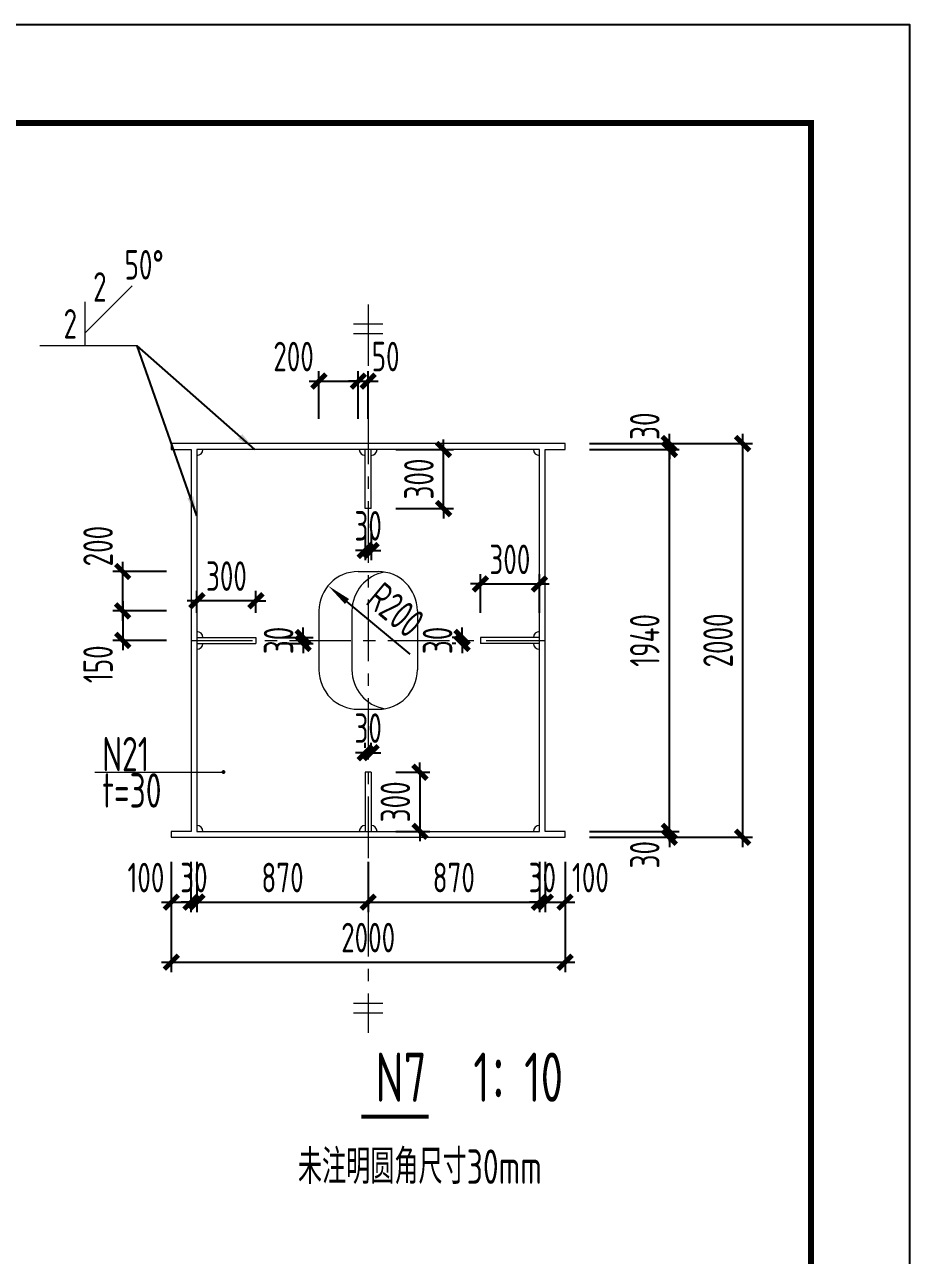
# Model space of a CAD drawing. Extents: x -2876908 to 633791, y -1383861 to 872234.
# Drawn here: x -136454 to -91507, y -1269942 to -1207416 of the extents above; entities that cross this region are included whole.
import ezdxf
from ezdxf.enums import TextEntityAlignment as Align

# ---------------------------------------------------------------- set-up
doc = ezdxf.new("R2010")
doc.units = 0
doc.header["$LTSCALE"] = 5
doc.header["$MEASUREMENT"] = 0
doc.linetypes.add('CENTER', pattern=[2, 1.25, -0.25, 0.25, -0.25])
doc.layers.get('0').update_dxf_attribs({"linetype": 'CONTINUOUS', "lineweight": 25})
doc.layers.get('DEFPOINTS').update_dxf_attribs({"color": 35, "linetype": 'CONTINUOUS', "lineweight": 13})
for name, color, linetype, lineweight in [('1粗实线', 1, 'CONTINUOUS', 30), ('3中心线', 6, 'CENTER', 18), ('5标注', 3, 'CONTINUOUS', 15), ('6文本', 7, 'CONTINUOUS', 15), ('8轮廓线', 4, 'CONTINUOUS', 15), ('DIM', 3, 'CONTINUOUS', 0), ('HFZT', 5, 'CONTINUOUS', 15), ('REIND', 1, 'CONTINUOUS', 0), ('STXT_HF', 7, 'CONTINUOUS', 0), ('THIN', 7, 'CONTINUOUS', 0)]:
    doc.layers.add(name, color=color, linetype=linetype, lineweight=lineweight)
doc.layers.add('M_Dim', color=3, linetype='CONTINUOUS')
doc.styles.get("Standard").update_dxf_attribs({"font": '', "width": 0.7})
doc.styles.add('TSSD_Dimension', font='tssdeng.shx', dxfattribs={"width": 0.7, "bigfont": 'hztxt.shx'})
doc.styles.add('TSSD_Label', font='tssdeng.shx', dxfattribs={"width": 0.7, "bigfont": 'hztxt.shx'})
doc.styles.add('TSSD_NORM', font='tssdeng.shx', dxfattribs={"width": 0.7, "bigfont": 'hztxt.shx'})
doc.styles.get('Standard').set_extended_font_data('SimSun')
doc.dimstyles.new('TSAN_100_100', dxfattribs={"dimtxt": 300, "dimasz": 100, "dimexe": 100, "dimexo": 250, "dimgap": 100, "dimtad": 2, "dimzin": 0, "dimdsep": 46, "dimtxsty": 'TSSD_Dimension', "dimblk": 'CLOSEDBLANK', "dimblk1": 'CLOSEDBLANK', "dimblk2": 'CLOSEDBLANK', "dimcen": 0, "dimdle": 100, "dimclrt": 7, "dimadec": 0, "dimazin": 0, "dimtfac": 1, "dimtdec": 0, "dimtix": 1, "dimtmove": 2, "dimatfit": 3, "dimldrblk": 'CLOSEDBLANK', "dimfxl": 1, "dimtolj": 1, "dimtzin": 0, "dimarcsym": 0})
doc.dimstyles.new('TSSD_100_100', dxfattribs={"dimtxt": 300, "dimasz": 100, "dimexe": 100, "dimexo": 250, "dimgap": 100, "dimtad": 1, "dimdec": 0, "dimzin": 0, "dimdsep": 46, "dimtxsty": 'TSSD_Dimension', "dimblk": 'ARCHTICK', "dimblk1": 'ARCHTICK', "dimblk2": 'ARCHTICK', "dimcen": 0, "dimdle": 100, "dimclrt": 7, "dimadec": 0, "dimazin": 0, "dimtfac": 1, "dimtdec": 0, "dimtix": 1, "dimtmove": 2, "dimatfit": 3, "dimfxl": 1, "dimtolj": 1, "dimtzin": 0, "dimarcsym": 0})
doc.dimstyles.new('TSSD_LEADER_STYLE_200.0', dxfattribs={"dimtxt": 0.18, "dimasz": 200, "dimexe": 0.18, "dimexo": 0.0625, "dimgap": 0.09, "dimtad": 0, "dimtih": 1, "dimtoh": 1, "dimdec": 4, "dimzin": 0, "dimdsep": 46, "dimtxsty": 'Standard', "dimcen": 0.09, "dimadec": 0, "dimazin": 0, "dimtfac": 1, "dimtdec": 4, "dimtofl": 0, "dimtmove": 0, "dimatfit": 3, "dimfxl": 1, "dimtolj": 1, "dimtzin": 0, "dimarcsym": 0})

# ---------------------------------------------------------------- blocks, each defined once
blk = doc.blocks.new('施工设计图框')
at = {"color": 7, "linetype": 'Continuous'}
blk.add_lwpolyline([(-395.5, -13.5), (-395.5, 283.5), (24.5, 283.5), (24.5, -13.5), (-395.5, -13.5)], dxfattribs=at)
at = {"layer": '1粗实线', "color": 7, "linetype": 'Continuous', "const_width": 0.6}
blk.add_lwpolyline([(-370.5, -3.5), (-370.5, 273.5), (14.5, 273.5), (14.5, -3.5), (-370.5, -3.5)], dxfattribs=at)
at = {"layer": 'HFZT', "color": 2, "style": 'TSSD_NORM', "width": 0.7}
for tag, height, p in [('比例尺', 2.5, (7.25, 17.5)), ('图号', 2.5, (-20.49, 3.5)), ('日期', 2.5, (7.25, 3.5)), ('图名', 4, (-76.24, 0.75))]:
    blk.add_attdef(tag, text='', height=height, dxfattribs=at).set_placement(p, align=Align.MIDDLE)
blk = doc.blocks.new('_ClosedBlank')
at = {"color": 0}
blk.add_lwpolyline([(0, 0, 0, 0.658, 0), (-2.5, 0, 0.658, 0.658, 0)], format="xyseb", dxfattribs=at)
blk = doc.blocks.new('*D1686')
at = {"layer": 'DEFPOINTS', "color": 0, "transparency": 16777216}
for p in [(-121039, -1235922), (-119502, -1237201)]:
    blk.add_point(p, dxfattribs=at)
at = {"layer": 'DIM', "color": 0, "lineweight": -2, "transparency": 16777216}
blk.add_line((-116863, -1239397), (-120655, -1236242), dxfattribs=at)
at = {"layer": 'DIM', "color": 0, "lineweight": -2, "transparency": 16777216, "xscale": 500, "yscale": 500, "zscale": 500, "rotation": 140.2271667922786}
blk.add_blockref('_ClosedBlank', (-121039, -1235922), dxfattribs=at)
at = {"layer": 'DIM', "color": 7, "transparency": 16777216, "insert": (-117612, -1237148), "char_height": 1500, "attachment_point": 5, "rotation": 320.22717, "style": 'TSSD_Dimension'}
blk.add_mtext('\\A1;R200', dxfattribs=at)
blk = doc.blocks.new('_ArchTick')
at = {"color": 0, "linetype": 'ByBlock', "const_width": 0.5}
blk.add_lwpolyline([(-0.71, -0.71), (0.71, 0.71)], dxfattribs=at)
blk = doc.blocks.new('*D1687')
at = {"layer": 'DEFPOINTS', "color": 0, "transparency": 16777216}
for p in [(-131472, -1235201), (-128002, -1235201), (-128002, -1237201)]:
    blk.add_point(p, dxfattribs=at)
at = {"layer": 'DIM', "color": 0, "lineweight": -2, "transparency": 16777216}
for p, q in [((-131472, -1237701), (-131472, -1234701)), ((-129252, -1235201), (-131972, -1235201)), ((-129252, -1237201), (-131972, -1237201))]:
    blk.add_line(p, q, dxfattribs=at)
at = {"layer": 'DIM', "color": 0, "lineweight": -2, "transparency": 16777216, "xscale": 500, "yscale": 500, "zscale": 500}
for p, rotation in [((-131472, -1235201), 90), ((-131472, -1237201), 270)]:
    blk.add_blockref('_ArchTick', p, dxfattribs=dict(at, rotation=rotation))
at = {"layer": 'DIM', "color": 7, "transparency": 16777216, "insert": (-132722, -1233911), "char_height": 1500, "attachment_point": 5, "rotation": 90, "style": 'TSSD_Dimension'}
blk.add_mtext('\\A1;200', dxfattribs=at)
blk = doc.blocks.new('*D1688')
at = {"layer": 'DEFPOINTS', "color": 0, "transparency": 16777216}
for p in [(-128002, -1237201), (-131472, -1238701), (-128002, -1238701)]:
    blk.add_point(p, dxfattribs=at)
at = {"layer": 'DIM', "color": 0, "lineweight": -2, "transparency": 16777216}
for p, q in [((-131472, -1236701), (-131472, -1239201)), ((-129252, -1237201), (-131972, -1237201)), ((-129252, -1238701), (-131972, -1238701))]:
    blk.add_line(p, q, dxfattribs=at)
at = {"layer": 'DIM', "color": 0, "lineweight": -2, "transparency": 16777216, "xscale": 500, "yscale": 500, "zscale": 500}
for p, rotation in [((-131472, -1237201), 90), ((-131472, -1238701), 270)]:
    blk.add_blockref('_ArchTick', p, dxfattribs=dict(at, rotation=rotation))
at = {"layer": 'DIM', "color": 7, "transparency": 16777216, "insert": (-132722, -1239911), "char_height": 1500, "attachment_point": 5, "rotation": 90, "style": 'TSSD_Dimension'}
blk.add_mtext('\\A1;150', dxfattribs=at)
blk = doc.blocks.new('*D1689')
at = {"layer": 'DEFPOINTS', "color": 0, "transparency": 16777216}
for p in [(-119502, -1225530), (-121502, -1228701), (-119502, -1228701)]:
    blk.add_point(p, dxfattribs=at)
at = {"layer": 'DIM', "color": 0, "lineweight": -2, "transparency": 16777216}
for p, q in [((-121502, -1227451), (-121502, -1225030)), ((-119502, -1227451), (-119502, -1225030)), ((-122002, -1225530), (-119002, -1225530))]:
    blk.add_line(p, q, dxfattribs=at)
at = {"layer": 'DIM', "color": 0, "lineweight": -2, "transparency": 16777216, "xscale": 500, "yscale": 500, "zscale": 500, "rotation": 180}
blk.add_blockref('_ArchTick', (-121502, -1225530), dxfattribs=at)
at = {"layer": 'DIM', "color": 0, "lineweight": -2, "transparency": 16777216, "xscale": 500, "yscale": 500, "zscale": 500}
blk.add_blockref('_ArchTick', (-119502, -1225530), dxfattribs=at)
at = {"layer": 'DIM', "color": 7, "transparency": 16777216, "insert": (-122792, -1224280), "char_height": 1500, "attachment_point": 5, "style": 'TSSD_Dimension'}
blk.add_mtext('\\A1;200', dxfattribs=at)
blk = doc.blocks.new('*D1690')
at = {"layer": 'DEFPOINTS', "color": 0, "transparency": 16777216}
for p in [(-119002, -1225530), (-119502, -1228701), (-119002, -1228701)]:
    blk.add_point(p, dxfattribs=at)
at = {"layer": 'DIM', "color": 0, "lineweight": -2, "transparency": 16777216}
for p, q in [((-119502, -1227451), (-119502, -1225030)), ((-119002, -1227451), (-119002, -1225030)), ((-119502, -1225530), (-120002, -1225530)), ((-119502, -1225530), (-119002, -1225530)), ((-119002, -1225530), (-118502, -1225530))]:
    blk.add_line(p, q, dxfattribs=at)
at = {"layer": 'DIM', "color": 0, "lineweight": -2, "transparency": 16777216, "xscale": 500, "yscale": 500, "zscale": 500}
blk.add_blockref('_ArchTick', (-119502, -1225530), dxfattribs=at)
at = {"layer": 'DIM', "color": 0, "lineweight": -2, "transparency": 16777216, "xscale": 500, "yscale": 500, "zscale": 500, "rotation": 180}
blk.add_blockref('_ArchTick', (-119002, -1225530), dxfattribs=at)
at = {"layer": 'DIM', "color": 7, "transparency": 16777216, "insert": (-118115, -1224280), "char_height": 1500, "attachment_point": 5, "style": 'TSSD_Dimension'}
blk.add_mtext('\\A1;50', dxfattribs=at)
blk = doc.blocks.new('_WELD008')
at = {"color": 0, "linetype": 'ByBlock'}
for p, q in [((0, 0.3), (1.061, 1.361)), ((0, 0), (0, 1))]:
    blk.add_line(p, q, dxfattribs=at)
for tag, p in [('C', (1.286, 1.416)), ('B', (0.288, 0.856)), ('A', (-0.303, -0.009))]:
    blk.add_attdef(tag, text='', height=0.8, dxfattribs=at).set_placement(p, align=Align.CENTER)
blk = doc.blocks.new('*D1691')
at = {"layer": 'DEFPOINTS', "color": 0, "transparency": 16777216}
for p in [(-119002, -1248701), (-110302, -1248701), (-110302, -1251998)]:
    blk.add_point(p, dxfattribs=at)
at = {"layer": 'DIM', "color": 0, "lineweight": -2, "transparency": 16777216}
for p, q in [((-119002, -1249951), (-119002, -1252498)), ((-110302, -1249951), (-110302, -1252498)), ((-119502, -1251998), (-109802, -1251998))]:
    blk.add_line(p, q, dxfattribs=at)
at = {"layer": 'DIM', "color": 0, "lineweight": -2, "transparency": 16777216, "xscale": 500, "yscale": 500, "zscale": 500, "rotation": 180}
blk.add_blockref('_ArchTick', (-119002, -1251998), dxfattribs=at)
at = {"layer": 'DIM', "color": 0, "lineweight": -2, "transparency": 16777216, "xscale": 500, "yscale": 500, "zscale": 500}
blk.add_blockref('_ArchTick', (-110302, -1251998), dxfattribs=at)
at = {"layer": 'DIM', "color": 7, "transparency": 16777216, "insert": (-114652, -1250748), "char_height": 1500, "attachment_point": 5, "style": 'TSSD_Dimension'}
blk.add_mtext('\\A1;870', dxfattribs=at)
blk = doc.blocks.new('*D1692')
at = {"layer": 'DEFPOINTS', "color": 0, "transparency": 16777216}
for p in [(-110302, -1248701), (-110002, -1248701), (-110002, -1251998)]:
    blk.add_point(p, dxfattribs=at)
at = {"layer": 'DIM', "color": 0, "lineweight": -2, "transparency": 16777216}
for p, q in [((-110302, -1249951), (-110302, -1252498)), ((-110002, -1249951), (-110002, -1252498)), ((-110302, -1251998), (-110802, -1251998)), ((-110302, -1251998), (-110002, -1251998)), ((-110002, -1251998), (-109502, -1251998))]:
    blk.add_line(p, q, dxfattribs=at)
at = {"layer": 'DIM', "color": 0, "lineweight": -2, "transparency": 16777216, "xscale": 500, "yscale": 500, "zscale": 500}
blk.add_blockref('_ArchTick', (-110302, -1251998), dxfattribs=at)
at = {"layer": 'DIM', "color": 0, "lineweight": -2, "transparency": 16777216, "xscale": 500, "yscale": 500, "zscale": 500, "rotation": 180}
blk.add_blockref('_ArchTick', (-110002, -1251998), dxfattribs=at)
at = {"layer": 'DIM', "color": 7, "transparency": 16777216, "insert": (-110152, -1250748), "char_height": 1500, "attachment_point": 5, "style": 'TSSD_Dimension'}
blk.add_mtext('\\A1;30', dxfattribs=at)
blk = doc.blocks.new('*D1693')
at = {"layer": 'DEFPOINTS', "color": 0, "transparency": 16777216}
for p in [(-110002, -1248701), (-109002, -1248701), (-109002, -1251998)]:
    blk.add_point(p, dxfattribs=at)
at = {"layer": 'DIM', "color": 0, "lineweight": -2, "transparency": 16777216}
for p, q in [((-110002, -1249951), (-110002, -1252498)), ((-109002, -1249951), (-109002, -1252498)), ((-110502, -1251998), (-108502, -1251998))]:
    blk.add_line(p, q, dxfattribs=at)
at = {"layer": 'DIM', "color": 0, "lineweight": -2, "transparency": 16777216, "xscale": 500, "yscale": 500, "zscale": 500, "rotation": 180}
blk.add_blockref('_ArchTick', (-110002, -1251998), dxfattribs=at)
at = {"layer": 'DIM', "color": 0, "lineweight": -2, "transparency": 16777216, "xscale": 500, "yscale": 500, "zscale": 500}
blk.add_blockref('_ArchTick', (-109002, -1251998), dxfattribs=at)
at = {"layer": 'DIM', "color": 7, "transparency": 16777216, "insert": (-107711, -1250748), "char_height": 1500, "attachment_point": 5, "style": 'TSSD_Dimension'}
blk.add_mtext('\\A1;100', dxfattribs=at)
blk = doc.blocks.new('*D1694')
at = {"layer": 'DEFPOINTS', "color": 0, "transparency": 16777216}
for p in [(-129002, -1248701), (-109002, -1248701), (-109002, -1255047)]:
    blk.add_point(p, dxfattribs=at)
at = {"layer": 'DIM', "color": 0, "lineweight": -2, "transparency": 16777216}
for p, q in [((-129002, -1249951), (-129002, -1255547)), ((-109002, -1249951), (-109002, -1255547)), ((-129502, -1255047), (-108502, -1255047))]:
    blk.add_line(p, q, dxfattribs=at)
at = {"layer": 'DIM', "color": 0, "lineweight": -2, "transparency": 16777216, "xscale": 500, "yscale": 500, "zscale": 500, "rotation": 180}
blk.add_blockref('_ArchTick', (-129002, -1255047), dxfattribs=at)
at = {"layer": 'DIM', "color": 0, "lineweight": -2, "transparency": 16777216, "xscale": 500, "yscale": 500, "zscale": 500}
blk.add_blockref('_ArchTick', (-109002, -1255047), dxfattribs=at)
at = {"layer": 'DIM', "color": 7, "transparency": 16777216, "insert": (-119002, -1253797), "char_height": 1500, "attachment_point": 5, "style": 'TSSD_Dimension'}
blk.add_mtext('\\A1;2000', dxfattribs=at)
blk = doc.blocks.new('*D1695')
at = {"layer": 'DEFPOINTS', "color": 0, "transparency": 16777216}
for p in [(-129002, -1248701), (-128002, -1248701), (-128002, -1251998)]:
    blk.add_point(p, dxfattribs=at)
at = {"layer": 'DIM', "color": 0, "lineweight": -2, "transparency": 16777216}
for p, q in [((-129002, -1249951), (-129002, -1252498)), ((-128002, -1249951), (-128002, -1252498)), ((-129502, -1251998), (-127502, -1251998))]:
    blk.add_line(p, q, dxfattribs=at)
at = {"layer": 'DIM', "color": 0, "lineweight": -2, "transparency": 16777216, "xscale": 500, "yscale": 500, "zscale": 500, "rotation": 180}
blk.add_blockref('_ArchTick', (-129002, -1251998), dxfattribs=at)
at = {"layer": 'DIM', "color": 0, "lineweight": -2, "transparency": 16777216, "xscale": 500, "yscale": 500, "zscale": 500}
blk.add_blockref('_ArchTick', (-128002, -1251998), dxfattribs=at)
at = {"layer": 'DIM', "color": 7, "transparency": 16777216, "insert": (-130292, -1250748), "char_height": 1500, "attachment_point": 5, "style": 'TSSD_Dimension'}
blk.add_mtext('\\A1;100', dxfattribs=at)
blk = doc.blocks.new('*D1696')
at = {"layer": 'DEFPOINTS', "color": 0, "transparency": 16777216}
for p in [(-128002, -1248701), (-127702, -1248701), (-127702, -1251998)]:
    blk.add_point(p, dxfattribs=at)
at = {"layer": 'DIM', "color": 0, "lineweight": -2, "transparency": 16777216}
for p, q in [((-128002, -1249951), (-128002, -1252498)), ((-127702, -1249951), (-127702, -1252498)), ((-128002, -1251998), (-128502, -1251998)), ((-128002, -1251998), (-127702, -1251998)), ((-127702, -1251998), (-127202, -1251998))]:
    blk.add_line(p, q, dxfattribs=at)
at = {"layer": 'DIM', "color": 0, "lineweight": -2, "transparency": 16777216, "xscale": 500, "yscale": 500, "zscale": 500}
blk.add_blockref('_ArchTick', (-128002, -1251998), dxfattribs=at)
at = {"layer": 'DIM', "color": 0, "lineweight": -2, "transparency": 16777216, "xscale": 500, "yscale": 500, "zscale": 500, "rotation": 180}
blk.add_blockref('_ArchTick', (-127702, -1251998), dxfattribs=at)
at = {"layer": 'DIM', "color": 7, "transparency": 16777216, "insert": (-127852, -1250748), "char_height": 1500, "attachment_point": 5, "style": 'TSSD_Dimension'}
blk.add_mtext('\\A1;30', dxfattribs=at)
blk = doc.blocks.new('*D1697')
at = {"layer": 'DEFPOINTS', "color": 0, "transparency": 16777216}
for p in [(-127702, -1248701), (-119002, -1248701), (-119002, -1251998)]:
    blk.add_point(p, dxfattribs=at)
at = {"layer": 'DIM', "color": 0, "lineweight": -2, "transparency": 16777216}
for p, q in [((-127702, -1249951), (-127702, -1252498)), ((-119002, -1249951), (-119002, -1252498)), ((-128202, -1251998), (-118502, -1251998))]:
    blk.add_line(p, q, dxfattribs=at)
at = {"layer": 'DIM', "color": 0, "lineweight": -2, "transparency": 16777216, "xscale": 500, "yscale": 500, "zscale": 500, "rotation": 180}
blk.add_blockref('_ArchTick', (-127702, -1251998), dxfattribs=at)
at = {"layer": 'DIM', "color": 0, "lineweight": -2, "transparency": 16777216, "xscale": 500, "yscale": 500, "zscale": 500}
blk.add_blockref('_ArchTick', (-119002, -1251998), dxfattribs=at)
at = {"layer": 'DIM', "color": 7, "transparency": 16777216, "insert": (-123352, -1250748), "char_height": 1500, "attachment_point": 5, "style": 'TSSD_Dimension'}
blk.add_mtext('\\A1;870', dxfattribs=at)
blk = doc.blocks.new('*D1698')
at = {"layer": 'DEFPOINTS', "color": 0, "transparency": 16777216}
for p in [(-109002, -1248401), (-103700, -1248401), (-109002, -1248701)]:
    blk.add_point(p, dxfattribs=at)
at = {"layer": 'DIM', "color": 0, "lineweight": -2, "transparency": 16777216}
for p, q in [((-103700, -1248401), (-103700, -1247901)), ((-107752, -1248401), (-103200, -1248401)), ((-103700, -1248701), (-103700, -1248401)), ((-107752, -1248701), (-103200, -1248701)), ((-103700, -1248701), (-103700, -1249201))]:
    blk.add_line(p, q, dxfattribs=at)
at = {"layer": 'DIM', "color": 0, "lineweight": -2, "transparency": 16777216, "xscale": 500, "yscale": 500, "zscale": 500}
for p, rotation in [((-103700, -1248401), 270), ((-103700, -1248701), 90)]:
    blk.add_blockref('_ArchTick', p, dxfattribs=dict(at, rotation=rotation))
at = {"layer": 'DIM', "color": 7, "transparency": 16777216, "insert": (-104950, -1249588), "char_height": 1500, "attachment_point": 5, "rotation": 90, "style": 'TSSD_Dimension'}
blk.add_mtext('\\A1;30', dxfattribs=at)
blk = doc.blocks.new('*D1699')
at = {"layer": 'DEFPOINTS', "color": 0, "transparency": 16777216}
for p in [(-109002, -1229001), (-103700, -1229001), (-109002, -1248401)]:
    blk.add_point(p, dxfattribs=at)
at = {"layer": 'DIM', "color": 0, "lineweight": -2, "transparency": 16777216}
for p, q in [((-103700, -1248901), (-103700, -1228501)), ((-107752, -1229001), (-103200, -1229001)), ((-107752, -1248401), (-103200, -1248401))]:
    blk.add_line(p, q, dxfattribs=at)
at = {"layer": 'DIM', "color": 0, "lineweight": -2, "transparency": 16777216, "xscale": 500, "yscale": 500, "zscale": 500}
for p, rotation in [((-103700, -1229001), 90), ((-103700, -1248401), 270)]:
    blk.add_blockref('_ArchTick', p, dxfattribs=dict(at, rotation=rotation))
at = {"layer": 'DIM', "color": 7, "transparency": 16777216, "insert": (-104950, -1238701), "char_height": 1500, "attachment_point": 5, "rotation": 90, "style": 'TSSD_Dimension'}
blk.add_mtext('\\A1;1940', dxfattribs=at)
blk = doc.blocks.new('*D1700')
at = {"layer": 'DEFPOINTS', "color": 0, "transparency": 16777216}
for p in [(-109002, -1228701), (-109002, -1229001), (-103700, -1228701)]:
    blk.add_point(p, dxfattribs=at)
at = {"layer": 'DIM', "color": 0, "lineweight": -2, "transparency": 16777216}
for p, q in [((-103700, -1228701), (-103700, -1228201)), ((-107752, -1228701), (-103200, -1228701)), ((-107752, -1229001), (-103200, -1229001)), ((-103700, -1229001), (-103700, -1228701)), ((-103700, -1229001), (-103700, -1229501))]:
    blk.add_line(p, q, dxfattribs=at)
at = {"layer": 'DIM', "color": 0, "lineweight": -2, "transparency": 16777216, "xscale": 500, "yscale": 500, "zscale": 500}
for p, rotation in [((-103700, -1228701), 270), ((-103700, -1229001), 90)]:
    blk.add_blockref('_ArchTick', p, dxfattribs=dict(at, rotation=rotation))
at = {"layer": 'DIM', "color": 7, "transparency": 16777216, "insert": (-104950, -1227815), "char_height": 1500, "attachment_point": 5, "rotation": 90, "style": 'TSSD_Dimension'}
blk.add_mtext('\\A1;30', dxfattribs=at)
blk = doc.blocks.new('*D1701')
at = {"layer": 'DEFPOINTS', "color": 0, "transparency": 16777216}
for p in [(-109002, -1228701), (-99976, -1228701), (-109002, -1248701)]:
    blk.add_point(p, dxfattribs=at)
at = {"layer": 'DIM', "color": 0, "lineweight": -2, "transparency": 16777216}
for p, q in [((-99976, -1249201), (-99976, -1228201)), ((-107752, -1228701), (-99476, -1228701)), ((-107752, -1248701), (-99476, -1248701))]:
    blk.add_line(p, q, dxfattribs=at)
at = {"layer": 'DIM', "color": 0, "lineweight": -2, "transparency": 16777216, "xscale": 500, "yscale": 500, "zscale": 500}
for p, rotation in [((-99976, -1228701), 90), ((-99976, -1248701), 270)]:
    blk.add_blockref('_ArchTick', p, dxfattribs=dict(at, rotation=rotation))
at = {"layer": 'DIM', "color": 7, "transparency": 16777216, "insert": (-101226, -1238701), "char_height": 1500, "attachment_point": 5, "rotation": 90, "style": 'TSSD_Dimension'}
blk.add_mtext('\\A1;2000', dxfattribs=at)
blk = doc.blocks.new('*D1702')
at = {"layer": 'DEFPOINTS', "color": 0, "transparency": 16777216}
for p in [(-118852, -1229001), (-115175, -1229001), (-118852, -1232001)]:
    blk.add_point(p, dxfattribs=at)
at = {"layer": 'DIM', "color": 0, "lineweight": -2, "transparency": 16777216}
for p, q in [((-115175, -1229001), (-115175, -1228501)), ((-117602, -1229001), (-114675, -1229001)), ((-115175, -1232001), (-115175, -1229001)), ((-117602, -1232001), (-114675, -1232001)), ((-115175, -1232001), (-115175, -1232501))]:
    blk.add_line(p, q, dxfattribs=at)
at = {"layer": 'DIM', "color": 0, "lineweight": -2, "transparency": 16777216, "xscale": 500, "yscale": 500, "zscale": 500}
for p, rotation in [((-115175, -1229001), 270), ((-115175, -1232001), 90)]:
    blk.add_blockref('_ArchTick', p, dxfattribs=dict(at, rotation=rotation))
at = {"layer": 'DIM', "color": 7, "transparency": 16777216, "insert": (-116425, -1230501), "char_height": 1500, "attachment_point": 5, "rotation": 90, "style": 'TSSD_Dimension'}
blk.add_mtext('\\A1;300', dxfattribs=at)
blk = doc.blocks.new('*D1703')
at = {"layer": 'DEFPOINTS', "color": 0, "transparency": 16777216}
for p in [(-124702, -1238551), (-124702, -1238851), (-122303, -1238851)]:
    blk.add_point(p, dxfattribs=at)
at = {"layer": 'DIM', "color": 0, "lineweight": -2, "transparency": 16777216}
for p, q in [((-123452, -1238551), (-121803, -1238551)), ((-122303, -1238551), (-122303, -1238051)), ((-122303, -1238551), (-122303, -1238851)), ((-123452, -1238851), (-121803, -1238851)), ((-122303, -1238851), (-122303, -1239351))]:
    blk.add_line(p, q, dxfattribs=at)
at = {"layer": 'DIM', "color": 0, "lineweight": -2, "transparency": 16777216, "xscale": 500, "yscale": 500, "zscale": 500}
for p, rotation in [((-122303, -1238551), 270), ((-122303, -1238851), 90)]:
    blk.add_blockref('_ArchTick', p, dxfattribs=dict(at, rotation=rotation))
at = {"layer": 'DIM', "color": 7, "transparency": 16777216, "insert": (-123553, -1238701), "char_height": 1500, "attachment_point": 5, "rotation": 90, "style": 'TSSD_Dimension'}
blk.add_mtext('\\A1;30', dxfattribs=at)
blk = doc.blocks.new('*D1704')
at = {"layer": 'DEFPOINTS', "color": 0, "transparency": 16777216}
for p in [(-113302, -1238551), (-114227, -1238851), (-113302, -1238851)]:
    blk.add_point(p, dxfattribs=at)
at = {"layer": 'DIM', "color": 0, "lineweight": -2, "transparency": 16777216}
for p, q in [((-114552, -1238551), (-114727, -1238551)), ((-114227, -1238551), (-114227, -1238051)), ((-114227, -1238551), (-114227, -1238851)), ((-114552, -1238851), (-114727, -1238851)), ((-114227, -1238851), (-114227, -1239351))]:
    blk.add_line(p, q, dxfattribs=at)
at = {"layer": 'DIM', "color": 0, "lineweight": -2, "transparency": 16777216, "xscale": 500, "yscale": 500, "zscale": 500}
for p, rotation in [((-114227, -1238551), 270), ((-114227, -1238851), 90)]:
    blk.add_blockref('_ArchTick', p, dxfattribs=dict(at, rotation=rotation))
at = {"layer": 'DIM', "color": 7, "transparency": 16777216, "insert": (-115477, -1238701), "char_height": 1500, "attachment_point": 5, "rotation": 90, "style": 'TSSD_Dimension'}
blk.add_mtext('\\A1;30', dxfattribs=at)
blk = doc.blocks.new('*D1705')
at = {"layer": 'DEFPOINTS', "color": 0, "transparency": 16777216}
for p in [(-110302, -1235834), (-113302, -1238551), (-110302, -1238551)]:
    blk.add_point(p, dxfattribs=at)
at = {"layer": 'DIM', "color": 0, "lineweight": -2, "transparency": 16777216}
for p, q in [((-113302, -1237301), (-113302, -1235334)), ((-110302, -1237301), (-110302, -1235334)), ((-113302, -1235834), (-113802, -1235834)), ((-113302, -1235834), (-110302, -1235834)), ((-110302, -1235834), (-109802, -1235834))]:
    blk.add_line(p, q, dxfattribs=at)
at = {"layer": 'DIM', "color": 0, "lineweight": -2, "transparency": 16777216, "xscale": 500, "yscale": 500, "zscale": 500}
blk.add_blockref('_ArchTick', (-113302, -1235834), dxfattribs=at)
at = {"layer": 'DIM', "color": 0, "lineweight": -2, "transparency": 16777216, "xscale": 500, "yscale": 500, "zscale": 500, "rotation": 180}
blk.add_blockref('_ArchTick', (-110302, -1235834), dxfattribs=at)
at = {"layer": 'DIM', "color": 7, "transparency": 16777216, "insert": (-111802, -1234584), "char_height": 1500, "attachment_point": 5, "style": 'TSSD_Dimension'}
blk.add_mtext('\\A1;300', dxfattribs=at)
blk = doc.blocks.new('*D1706')
at = {"layer": 'DEFPOINTS', "color": 0, "transparency": 16777216}
for p in [(-127702, -1236684), (-127702, -1238551), (-124702, -1238551)]:
    blk.add_point(p, dxfattribs=at)
at = {"layer": 'DIM', "color": 0, "lineweight": -2, "transparency": 16777216}
for p, q in [((-127702, -1236684), (-128202, -1236684)), ((-127702, -1237301), (-127702, -1236184)), ((-124702, -1236684), (-127702, -1236684)), ((-124702, -1237301), (-124702, -1236184)), ((-124702, -1236684), (-124202, -1236684))]:
    blk.add_line(p, q, dxfattribs=at)
at = {"layer": 'DIM', "color": 0, "lineweight": -2, "transparency": 16777216, "xscale": 500, "yscale": 500, "zscale": 500}
blk.add_blockref('_ArchTick', (-127702, -1236684), dxfattribs=at)
at = {"layer": 'DIM', "color": 0, "lineweight": -2, "transparency": 16777216, "xscale": 500, "yscale": 500, "zscale": 500, "rotation": 180}
blk.add_blockref('_ArchTick', (-124702, -1236684), dxfattribs=at)
at = {"layer": 'DIM', "color": 7, "transparency": 16777216, "insert": (-126202, -1235434), "char_height": 1500, "attachment_point": 5, "style": 'TSSD_Dimension'}
blk.add_mtext('\\A1;300', dxfattribs=at)
blk = doc.blocks.new('*D1707')
at = {"layer": 'DEFPOINTS', "color": 0, "transparency": 16777216}
for p in [(-118852, -1244406), (-119152, -1245401), (-118852, -1245401)]:
    blk.add_point(p, dxfattribs=at)
at = {"layer": 'DIM', "color": 0, "lineweight": -2, "transparency": 16777216}
for p, q in [((-119152, -1244151), (-119152, -1243906)), ((-118852, -1244151), (-118852, -1243906)), ((-119152, -1244406), (-119652, -1244406)), ((-119152, -1244406), (-118852, -1244406)), ((-118852, -1244406), (-118352, -1244406))]:
    blk.add_line(p, q, dxfattribs=at)
at = {"layer": 'DIM', "color": 0, "lineweight": -2, "transparency": 16777216, "xscale": 500, "yscale": 500, "zscale": 500}
blk.add_blockref('_ArchTick', (-119152, -1244406), dxfattribs=at)
at = {"layer": 'DIM', "color": 0, "lineweight": -2, "transparency": 16777216, "xscale": 500, "yscale": 500, "zscale": 500, "rotation": 180}
blk.add_blockref('_ArchTick', (-118852, -1244406), dxfattribs=at)
at = {"layer": 'DIM', "color": 7, "transparency": 16777216, "insert": (-119002, -1243156), "char_height": 1500, "attachment_point": 5, "style": 'TSSD_Dimension'}
blk.add_mtext('\\A1;30', dxfattribs=at)
blk = doc.blocks.new('*D1708')
at = {"layer": 'DEFPOINTS', "color": 0, "transparency": 16777216}
for p in [(-118852, -1245401), (-118852, -1248401), (-116370, -1248401)]:
    blk.add_point(p, dxfattribs=at)
at = {"layer": 'DIM', "color": 0, "lineweight": -2, "transparency": 16777216}
for p, q in [((-117602, -1245401), (-115870, -1245401)), ((-116370, -1245401), (-116370, -1244901)), ((-116370, -1245401), (-116370, -1248401)), ((-117602, -1248401), (-115870, -1248401)), ((-116370, -1248401), (-116370, -1248901))]:
    blk.add_line(p, q, dxfattribs=at)
at = {"layer": 'DIM', "color": 0, "lineweight": -2, "transparency": 16777216, "xscale": 500, "yscale": 500, "zscale": 500}
for p, rotation in [((-116370, -1245401), 270), ((-116370, -1248401), 90)]:
    blk.add_blockref('_ArchTick', p, dxfattribs=dict(at, rotation=rotation))
at = {"layer": 'DIM', "color": 7, "transparency": 16777216, "insert": (-117620, -1246901), "char_height": 1500, "attachment_point": 5, "rotation": 90, "style": 'TSSD_Dimension'}
blk.add_mtext('\\A1;300', dxfattribs=at)
blk = doc.blocks.new('*D1709')
at = {"layer": 'DEFPOINTS', "color": 0, "transparency": 16777216}
for p in [(-119152, -1232001), (-118852, -1232001), (-118852, -1234130)]:
    blk.add_point(p, dxfattribs=at)
at = {"layer": 'DIM', "color": 0, "lineweight": -2, "transparency": 16777216}
for p, q in [((-119152, -1233251), (-119152, -1234630)), ((-118852, -1233251), (-118852, -1234630)), ((-119152, -1234130), (-119652, -1234130)), ((-119152, -1234130), (-118852, -1234130)), ((-118852, -1234130), (-118352, -1234130))]:
    blk.add_line(p, q, dxfattribs=at)
at = {"layer": 'DIM', "color": 0, "lineweight": -2, "transparency": 16777216, "xscale": 500, "yscale": 500, "zscale": 500}
blk.add_blockref('_ArchTick', (-119152, -1234130), dxfattribs=at)
at = {"layer": 'DIM', "color": 0, "lineweight": -2, "transparency": 16777216, "xscale": 500, "yscale": 500, "zscale": 500, "rotation": 180}
blk.add_blockref('_ArchTick', (-118852, -1234130), dxfattribs=at)
at = {"layer": 'DIM', "color": 7, "transparency": 16777216, "insert": (-119002, -1232880), "char_height": 1500, "attachment_point": 5, "style": 'TSSD_Dimension'}
blk.add_mtext('\\A1;30', dxfattribs=at)

msp = doc.modelspace()

# ---------------------------------------------------------------- linework, layer by layer
at = {"layer": '3中心线', "ltscale": 500}
for p, q in [((-119001.636, -1221629.96), (-119001.636, -1258637.7)), ((-128001.636, -1238701.288), (-110001.636, -1238701.288))]:
    msp.add_line(p, q, dxfattribs=at)
at = {"layer": '5标注'}
msp.add_line((-132880.009, -1245386.871), (-126350.904, -1245386.871), dxfattribs=at)
at = {"layer": '8轮廓线'}
for p, q in [((-109001.636, -1228701.288), (-129001.636, -1228701.288)), ((-129001.636, -1228701.288), (-129001.636, -1229001.288)), ((-129001.636, -1229001.288), (-128001.636, -1229001.288)), ((-128001.636, -1229001.288), (-128001.636, -1248401.288)), ((-110301.636, -1229001.288), (-127701.636, -1229001.288)), ((-127701.636, -1229001.288), (-127701.636, -1248401.288)), ((-119151.636, -1232001.288), (-119151.636, -1229001.288)), ((-118851.636, -1232001.288), (-118851.636, -1229001.288)), ((-110301.636, -1248401.288), (-110301.636, -1229001.288)), ((-110001.636, -1248401.288), (-110001.636, -1229001.288)), ((-110001.636, -1229001.288), (-109001.636, -1229001.288)), ((-109001.636, -1229001.288), (-109001.636, -1228701.288)), ((-118851.636, -1232001.288), (-119151.636, -1232001.288)), ((-119501.636, -1235201.288), (-118501.636, -1235201.288)), ((-121501.636, -1237201.288), (-121501.636, -1240201.288)), ((-119824.532, -1237201.288), (-119824.532, -1240201.288)), ((-116501.636, -1237201.288), (-116501.636, -1240201.288)), ((-127701.636, -1238551.288), (-124701.636, -1238551.288)), ((-124701.636, -1238551.288), (-124701.636, -1238851.288)), ((-113301.636, -1238551.288), (-113301.636, -1238851.288)), ((-110301.636, -1238551.288), (-113301.636, -1238551.288)), ((-127701.636, -1238851.288), (-124701.636, -1238851.288)), ((-110301.636, -1238851.288), (-113301.636, -1238851.288)), ((-119501.636, -1242201.288), (-118501.636, -1242201.288)), ((-118851.636, -1245401.288), (-119151.636, -1245401.288)), ((-119151.636, -1245401.288), (-119151.636, -1248401.288)), ((-118851.636, -1245401.288), (-118851.636, -1248401.288)), ((-128001.636, -1248401.288), (-129001.636, -1248401.288)), ((-129001.636, -1248401.288), (-129001.636, -1248701.288)), ((-127701.636, -1248401.288), (-110301.636, -1248401.288)), ((-109001.636, -1248401.288), (-110001.636, -1248401.288)), ((-109001.636, -1248701.288), (-109001.636, -1248401.288)), ((-129001.636, -1248701.288), (-109001.636, -1248701.288))]:
    msp.add_line(p, q, dxfattribs=at)
for centre, radius, start, end in [((-127701.636, -1229001.288), 300, 270, 0), ((-119151.636, -1229001.288), 300, 180, 270), ((-118851.636, -1229001.288), 300, 270, 0), ((-110301.636, -1229001.288), 300, 180, 270), ((-119501.636, -1237201.288), 2000, 90, 180), ((-117824.532, -1237201.288), 2000, 99.74573428, 180), ((-118501.636, -1237201.288), 2000, 0, 90), ((-127701.636, -1238551.288), 300, 0, 90), ((-110301.636, -1238551.288), 300, 90, 180), ((-127701.636, -1238851.288), 300, 270, 0), ((-110301.636, -1238851.288), 300, 180, 270), ((-119501.636, -1240201.288), 2000, 180, 270), ((-117824.532, -1240201.288), 2000, 180, 260.25426572), ((-118501.636, -1240201.288), 2000, 270, 0), ((-127701.636, -1248401.288), 300, 0, 90), ((-119151.636, -1248401.288), 300, 90, 180), ((-118851.636, -1248401.288), 300, 0, 90), ((-110301.636, -1248401.288), 300, 90, 180)]:
    msp.add_arc(centre, radius, start, end, dxfattribs=at)
at = {"layer": 'M_Dim'}
msp.add_lwpolyline([(-119345.437, -1262893.064, 200, 200, 0), (-115934.479, -1262893.064, 200, 200, 0)], format="xyseb", dxfattribs=at)
at = {"layer": 'REIND', "const_width": 100}
msp.add_lwpolyline([(-126400.904, -1245386.871, 1), (-126300.904, -1245386.871, 1)], format="xyb", close=True, dxfattribs=at)
at = {"layer": 'STXT_HF'}
msp.add_line((-130740.875, -1223743.391), (-135677.19, -1223743.391), dxfattribs=at)
at = {"layer": 'THIN'}
for p, q in [((-118251.636, -1222629.96), (-119751.636, -1222629.96)), ((-118251.636, -1223129.96), (-119751.636, -1223129.96)), ((-118251.636, -1257137.7), (-119751.636, -1257137.7)), ((-118251.636, -1257637.7), (-119751.636, -1257637.7))]:
    msp.add_line(p, q, dxfattribs=at)

# ---------------------------------------------------------------- block references
at = {"xscale": 500, "yscale": 500, "zscale": 500}
msp.add_blockref('施工设计图框', (-103755.229, -1349166.468), dxfattribs=at)
at = {"layer": 'STXT_HF'}
ref = msp.add_blockref('_WELD008', (-133383.416, -1223743.391), dxfattribs=dict(at, xscale=2250, yscale=2250, zscale=2250))
ref.add_attrib('2', '2', dxfattribs={"height": 1500, "style": 'TSSD_Label', "width": 0.7}).set_placement((-132633.416, -1220743.391), align=Align.MIDDLE_CENTER)
ref.add_attrib('2', '2', dxfattribs={"height": 1500, "style": 'TSSD_Label', "width": 0.7}).set_placement((-134133.416, -1222618.391), align=Align.MIDDLE_CENTER)
ref.add_attrib('50%%d', '50%%d', dxfattribs={"height": 1500, "style": 'TSSD_Label', "width": 0.7}).set_placement((-130383.416, -1219618.391), align=Align.MIDDLE_CENTER)

# ---------------------------------------------------------------- texts
at = {"layer": '5标注', "color": 7, "style": 'TSSD_NORM', "width": 0.7}
msp.add_text('未注明圆角尺寸30mm', height=1750, dxfattribs=at).set_placement((-116373.168, -1265346.658), align=Align.MIDDLE)
at = {"layer": '5标注', "color": 7, "char_height": 1750, "attachment_point": 7, "style": 'TSSD_NORM'}
for s, insert in [('N21', (-132510.259, -1245354.371)), ('t=30', (-132510.259, -1247194.735))]:
    msp.add_mtext(s, dxfattribs=dict(at, insert=insert))
at = {"layer": '6文本', "style": 'TSSD_NORM', "width": 0.7}
for s, p in [('N7', (-117335.002, -1260889.859)), ('1：10', (-111378.608, -1260889.859))]:
    msp.add_text(s, height=2500, dxfattribs=at).set_placement(p, align=Align.MIDDLE)

# ---------------------------------------------------------------- dimensions: what is measured, and where the dimension line sits
at = {"layer": 'DIM'}
for base, p1, p2, picture, middle in [((-119501.638, -1225530.28), (-121501.636, -1228701.288), (-119501.638, -1228701.288), '*D1689', (-122792.021, -1224280.28)), ((-119001.636, -1225530.28), (-119501.638, -1228701.288), (-119001.636, -1228701.288), '*D1690', (-118115.098, -1224280.28)), ((-128001.636, -1251998.325), (-129001.636, -1248701.288), (-128001.636, -1248701.288), '*D1695', (-130292.021, -1250748.325)), ((-109001.636, -1251998.325), (-110001.636, -1248701.288), (-109001.636, -1248701.288), '*D1693', (-107711.252, -1250748.325))]:
    dim = msp.add_linear_dim(base=base, p1=p1, p2=p2, dimstyle='TSSD_100_100', override={"dimtxt": 1500, "dimasz": 500, "dimexe": 500, "dimexo": 1250, "dimgap": 500, "dimlfac": 0.1, "dimdle": 500}, dxfattribs=at)
    dim.commit()
    dim.dimension.update_dxf_attribs({"geometry": picture, "text_midpoint": middle, "dimtype": 160})
for base, p1, p2, picture, middle in [((-103700.128, -1228701.288), (-109001.636, -1229001.288), (-109001.636, -1228701.288), '*D1700', (-104950.128, -1227814.749)), ((-131472.418, -1235201.288), (-128001.636, -1237201.288), (-128001.636, -1235201.288), '*D1687', (-132722.418, -1233910.903)), ((-131472.418, -1238701.288), (-128001.636, -1237201.288), (-128001.636, -1238701.288), '*D1688', (-132722.418, -1239910.903)), ((-103700.128, -1248401.288), (-109001.636, -1248701.288), (-109001.636, -1248401.288), '*D1698', (-104950.128, -1249587.826))]:
    dim = msp.add_linear_dim(base=base, p1=p1, p2=p2, angle=90, dimstyle='TSSD_100_100', override={"dimtxt": 1500, "dimasz": 500, "dimexe": 500, "dimexo": 1250, "dimgap": 500, "dimlfac": 0.1, "dimdle": 500}, dxfattribs=at)
    dim.commit()
    dim.dimension.update_dxf_attribs({"geometry": picture, "text_midpoint": middle, "dimtype": 160})
for base, p1, p2, picture, middle in [((-115175.013, -1229001.288), (-118851.636, -1232001.288), (-118851.636, -1229001.288), '*D1702', (-116425.013, -1230501.288)), ((-99975.828, -1228701.288), (-109001.636, -1248701.288), (-109001.636, -1228701.288), '*D1701', (-101225.828, -1238701.288)), ((-103700.128, -1229001.288), (-109001.636, -1248401.288), (-109001.636, -1229001.288), '*D1699', (-104950.128, -1238701.288)), ((-122302.563, -1238851.288), (-124701.636, -1238551.288), (-124701.636, -1238851.288), '*D1703', (-123552.563, -1238701.288)), ((-114227.48, -1238851.288), (-113301.636, -1238551.288), (-113301.636, -1238851.288), '*D1704', (-115477.48, -1238701.288)), ((-116370.061, -1248401.288), (-118851.636, -1245401.288), (-118851.636, -1248401.288), '*D1708', (-117620.061, -1246901.288))]:
    dim = msp.add_linear_dim(base=base, p1=p1, p2=p2, angle=90, dimstyle='TSSD_100_100', override={"dimtxt": 1500, "dimasz": 500, "dimexe": 500, "dimexo": 1250, "dimgap": 500, "dimlfac": 0.1, "dimdle": 500}, dxfattribs=at)
    dim.commit()
    dim.dimension.update_dxf_attribs({"geometry": picture, "text_midpoint": middle})
for base, p1, p2, picture, middle in [((-118851.636, -1234130.479), (-119151.636, -1232001.288), (-118851.636, -1232001.288), '*D1709', (-119001.636, -1232880.479)), ((-110301.636, -1235834.098), (-113301.636, -1238551.288), (-110301.636, -1238551.288), '*D1705', (-111801.636, -1234584.098)), ((-127701.636, -1236684.432), (-124701.636, -1238551.288), (-127701.636, -1238551.288), '*D1706', (-126201.636, -1235434.432)), ((-118851.636, -1244405.934), (-119151.636, -1245401.288), (-118851.636, -1245401.288), '*D1707', (-119001.636, -1243155.934)), ((-109001.636, -1255047.473), (-129001.636, -1248701.288), (-109001.636, -1248701.288), '*D1694', (-119001.636, -1253797.473)), ((-127701.636, -1251998.325), (-128001.636, -1248701.288), (-127701.636, -1248701.288), '*D1696', (-127851.636, -1250748.325)), ((-119001.636, -1251998.325), (-127701.636, -1248701.288), (-119001.636, -1248701.288), '*D1697', (-123351.636, -1250748.325)), ((-110301.636, -1251998.325), (-119001.636, -1248701.288), (-110301.636, -1248701.288), '*D1691', (-114651.636, -1250748.325)), ((-110001.636, -1251998.325), (-110301.636, -1248701.288), (-110001.636, -1248701.288), '*D1692', (-110151.636, -1250748.325))]:
    dim = msp.add_linear_dim(base=base, p1=p1, p2=p2, dimstyle='TSSD_100_100', override={"dimtxt": 1500, "dimasz": 500, "dimexe": 500, "dimexo": 1250, "dimgap": 500, "dimlfac": 0.1, "dimdle": 500}, dxfattribs=at)
    dim.commit()
    dim.dimension.update_dxf_attribs({"geometry": picture, "text_midpoint": middle})
dim = msp.add_radius_dim(center=(-119501.636, -1237201.288), mpoint=(-121038.81, -1235921.797), dimstyle='TSAN_100_100', override={"dimtxt": 1500, "dimasz": 500, "dimexe": 500, "dimexo": 1250, "dimgap": 500, "dimdec": 0, "dimlfac": 0.1, "dimtix": 0, "dimtofl": 0, "dimtmove": 0}, dxfattribs=at)
dim.commit()
dim.dimension.update_dxf_attribs({"geometry": '*D1686', "text_midpoint": (-118411.573, -1238108.619), "dimtype": 164})

# ---------------------------------------------------------------- leaders
at = {"layer": 'STXT_HF'}
for points in [[(-127701.636, -1232374.469), (-130740.875, -1223743.391)], [(-124755.075, -1229001.288), (-130740.875, -1223743.391)]]:
    msp.add_leader(points, dimstyle='TSSD_LEADER_STYLE_200.0', override={"dimasz": 1000}, dxfattribs=at)

doc.saveas('drawing.dxf')
